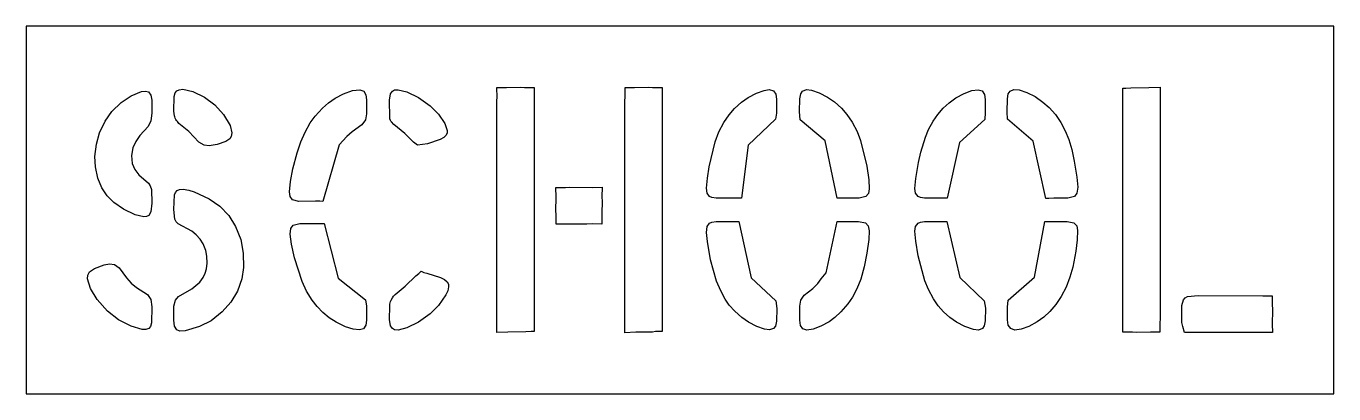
# Model space of a CAD drawing. Header units: inches. Extents: x 0 to 64, y 0 to 18.
import ezdxf

# ---------------------------------------------------------------- set-up
doc = ezdxf.new("R2010")
doc.units = ezdxf.units.IN
doc.header["$MEASUREMENT"] = 0
doc.layers.add('CUT', color=1, linetype='Continuous')

msp = doc.modelspace()

# ---------------------------------------------------------------- linework, layer by layer
at = {"layer": 'CUT'}
for points in [[(0, 0), (64, 0), (64, 18), (0, 18)], [(6.104, 14.621), (6.146, 14.375), (6.151, 13.748), (6.103, 13.366), (5.967, 13.089), (5.556, 12.639), (5.361, 12.36), (5.228, 12.048), (5.159, 11.663), (5.192, 11.281), (5.312, 10.975), (5.514, 10.714), (5.994, 10.308), (6.07, 10.19), (6.127, 10.003), (6.153, 9.331), (6.11, 8.91), (6.001, 8.736), (5.893, 8.685), (5.757, 8.673), (5.338, 8.771), (4.764, 9.043), (4.289, 9.372), (3.963, 9.696), (3.709, 10.078), (3.515, 10.558), (3.396, 11.119), (3.365, 11.619), (3.444, 12.228), (3.595, 12.78), (3.868, 13.353), (4.196, 13.828), (4.65, 14.27), (5.132, 14.584), (5.645, 14.797), (5.836, 14.823), (5.99, 14.781)], [(9.768, 12.352), (9.346, 12.211), (8.961, 12.143), (8.708, 12.17), (8.459, 12.324), (7.969, 12.85), (7.468, 13.241), (7.405, 13.327), (7.365, 13.375), (7.33, 13.427), (7.294, 13.497), (7.272, 13.555), (7.255, 13.616), (7.224, 13.835), (7.243, 14.561), (7.297, 14.738), (7.374, 14.833), (7.483, 14.889), (7.671, 14.91), (8.154, 14.801), (8.722, 14.52), (9.23, 14.143), (9.656, 13.672), (9.979, 13.132), (10.071, 12.777), (10.04, 12.598), (9.968, 12.488)], [(15.325, 12.194), (14.525, 9.421), (14.377, 9.425), (14.154, 9.426), (13.353, 9.422), (13.035, 9.503), (12.917, 9.66), (12.888, 9.897), (12.936, 10.397), (13.054, 11.014), (13.262, 11.793), (13.444, 12.34), (13.65, 12.818), (13.908, 13.269), (14.148, 13.593), (14.499, 13.977), (14.797, 14.249), (15.127, 14.48), (15.537, 14.692), (15.966, 14.847), (16.327, 14.888), (16.522, 14.817), (16.627, 14.642), (16.662, 14.39), (16.659, 13.711), (16.6, 13.407), (16.435, 13.176), (15.952, 12.824), (15.702, 12.59)], [(20.599, 12.757), (20.54, 12.643), (20.439, 12.55), (20.258, 12.452), (19.648, 12.241), (19.156, 12.18), (18.963, 12.319), (18.54, 12.752), (17.998, 13.191), (17.881, 13.309), (17.855, 13.342), (17.829, 13.385), (17.801, 13.464), (17.793, 13.531), (17.79, 14.381), (17.837, 14.68), (17.925, 14.818), (18.029, 14.875), (18.21, 14.89), (18.632, 14.785), (19.198, 14.503), (19.765, 14.104), (20.173, 13.697), (20.498, 13.228), (20.611, 12.888)], [(23.511, 14.993), (24.198, 15.006), (24.383, 14.99), (24.859, 15), (24.859, 3.046), (24.716, 3.051), (24.46, 3.036), (23.571, 3.025), (23.039, 3.009), (23.039, 14.366), (23.051, 14.515), (23.043, 14.994)], [(29.78, 14.993), (30.466, 15.006), (30.651, 14.99), (31.127, 15), (31.127, 3.05), (30.982, 3.052), (30.807, 3.051), (30.648, 3.02), (29.844, 3.022), (29.308, 2.993), (29.308, 14.366), (29.319, 14.515), (29.312, 14.994)], [(36.73, 13.745), (36.668, 13.445), (35.334, 12.169), (35.009, 9.585), (34.86, 9.586), (34.521, 9.578), (33.763, 9.574), (33.566, 9.607), (33.449, 9.66), (33.333, 9.821), (33.304, 10.061), (33.341, 10.564), (33.431, 11.121), (33.717, 12.336), (33.907, 12.819), (34.149, 13.28), (34.407, 13.662), (34.673, 13.965), (35.016, 14.273), (35.342, 14.507), (35.744, 14.723), (36.115, 14.856), (36.369, 14.892), (36.572, 14.837), (36.687, 14.672), (36.729, 14.425)], [(39.555, 14.291), (39.899, 13.983), (40.165, 13.679), (40.425, 13.297), (40.666, 12.835), (40.839, 12.408), (41.143, 11.14), (41.241, 10.481), (41.264, 10.044), (41.219, 9.81), (41.088, 9.653), (40.761, 9.573), (40.074, 9.576), (39.686, 9.575), (39.099, 12.387), (37.875, 13.416), (37.855, 13.821), (37.862, 14.445), (37.908, 14.688), (37.999, 14.823), (38.192, 14.892), (38.443, 14.866), (38.816, 14.737), (39.225, 14.524)], [(46.793, 14.828), (46.903, 14.656), (46.941, 14.404), (46.941, 13.778), (46.92, 13.428), (45.685, 12.308), (45.074, 9.579), (44.926, 9.581), (44.727, 9.577), (43.971, 9.574), (43.772, 9.607), (43.652, 9.661), (43.531, 9.821), (43.5, 10.057), (43.543, 10.547), (43.668, 11.329), (43.788, 11.835), (44.01, 12.558), (44.163, 12.933), (44.383, 13.341), (44.612, 13.675), (44.877, 13.981), (45.177, 14.254), (45.507, 14.489), (45.915, 14.706), (46.289, 14.844), (46.596, 14.89)], [(50.98, 9.574), (50.293, 9.575), (50.052, 9.57), (49.905, 9.563), (49.292, 12.372), (48.032, 13.45), (48.019, 13.809), (48.022, 14.434), (48.066, 14.68), (48.154, 14.82), (48.345, 14.898), (48.597, 14.88), (48.972, 14.759), (49.383, 14.548), (49.762, 14.283), (50.066, 14.016), (50.37, 13.668), (50.633, 13.287), (50.854, 12.879), (51.033, 12.453), (51.178, 11.958), (51.296, 11.396), (51.427, 10.615), (51.463, 10.111), (51.423, 9.817), (51.3, 9.657)], [(55.492, 3.649), (55.481, 3.5), (55.489, 3.021), (55.021, 3.022), (54.334, 3.01), (54.149, 3.026), (53.673, 3.015), (53.673, 14.968), (53.817, 14.964), (54.072, 14.979), (54.953, 14.99), (55.492, 15.007)], [(9.913, 8.73), (10.248, 8.193), (10.501, 7.549), (10.628, 6.879), (10.644, 6.191), (10.559, 5.623), (10.346, 5.027), (10.021, 4.483), (9.601, 4.007), (9.055, 3.582), (8.49, 3.292), (7.778, 3.085), (7.529, 3.076), (7.376, 3.135), (7.265, 3.307), (7.223, 3.612), (7.231, 4.293), (7.302, 4.587), (7.449, 4.765), (8.115, 5.137), (8.499, 5.473), (8.663, 5.703), (8.761, 5.906), (8.826, 6.121), (8.863, 6.401), (8.848, 6.741), (8.788, 7.019), (8.662, 7.336), (8.514, 7.577), (8.328, 7.79), (8.107, 7.967), (7.441, 8.322), (7.343, 8.42), (7.279, 8.544), (7.22, 9.02), (7.256, 9.735), (7.304, 9.859), (7.385, 9.95), (7.499, 10.001), (7.69, 10.017), (7.958, 9.973), (8.23, 9.888), (8.958, 9.55), (9.475, 9.188)], [(26.411, 8.312), (25.935, 8.308), (25.942, 8.78), (25.925, 8.953), (25.934, 9.624), (25.93, 10.104), (26.401, 10.097), (26.568, 10.113), (27.713, 10.107), (28.189, 10.111), (28.177, 9.64), (28.193, 9.409), (28.178, 8.851), (28.176, 8.313), (27.704, 8.32), (27.434, 8.303)], [(12.984, 7.322), (12.919, 7.81), (12.949, 8.096), (13.071, 8.255), (13.39, 8.34), (14.19, 8.339), (14.587, 8.341), (15.268, 5.67), (16.613, 4.599), (16.661, 4.285), (16.661, 3.606), (16.622, 3.358), (16.511, 3.19), (16.312, 3.127), (16.003, 3.161), (15.629, 3.285), (15.169, 3.504), (14.835, 3.722), (14.525, 3.979), (14.243, 4.268), (13.995, 4.587), (13.727, 5.032), (13.502, 5.501), (13.127, 6.655)], [(33.492, 6.565), (33.338, 7.46), (33.296, 7.903), (33.328, 8.195), (33.447, 8.356), (33.565, 8.409), (33.763, 8.441), (34.514, 8.438), (34.734, 8.436), (34.882, 8.438), (35.491, 5.675), (36.694, 4.556), (36.734, 4.179), (36.726, 3.558), (36.677, 3.321), (36.582, 3.194), (36.385, 3.133), (36.132, 3.162), (35.76, 3.292), (35.352, 3.504), (35.022, 3.737), (34.676, 4.043), (34.408, 4.344), (34.212, 4.628), (33.993, 5.035), (33.785, 5.512)], [(39.578, 3.732), (39.297, 3.531), (38.891, 3.311), (38.518, 3.169), (38.211, 3.122), (38.011, 3.183), (37.899, 3.353), (37.86, 3.603), (37.86, 4.285), (37.913, 4.594), (38.071, 4.834), (38.499, 5.165), (38.741, 5.404), (38.912, 5.634), (39.153, 5.92), (39.694, 8.444), (39.84, 8.438), (40.054, 8.437), (40.744, 8.443), (41.076, 8.369), (41.214, 8.218), (41.263, 7.987), (41.244, 7.551), (41.149, 6.884), (41.012, 6.22), (40.844, 5.62), (40.655, 5.143), (40.441, 4.735), (40.214, 4.401), (39.875, 4.007)], [(46.803, 3.194), (46.612, 3.122), (46.363, 3.147), (45.937, 3.296), (45.528, 3.508), (45.199, 3.74), (44.899, 4.011), (44.633, 4.315), (44.405, 4.647), (44.159, 5.106), (43.981, 5.532), (43.662, 6.753), (43.542, 7.472), (43.5, 7.96), (43.531, 8.194), (43.652, 8.355), (43.771, 8.408), (43.97, 8.441), (44.717, 8.439), (44.917, 8.438), (45.065, 8.441), (45.697, 5.694), (46.889, 4.556), (46.945, 4.196), (46.938, 3.574), (46.893, 3.33)], [(48.021, 4.243), (48.058, 4.578), (49.357, 5.713), (49.861, 8.442), (50.008, 8.437), (50.261, 8.436), (50.95, 8.444), (51.28, 8.37), (51.414, 8.221), (51.461, 7.989), (51.445, 7.547), (51.37, 6.986), (51.218, 6.208), (51.084, 5.709), (50.902, 5.223), (50.662, 4.762), (50.4, 4.382), (50.1, 4.031), (49.804, 3.758), (49.476, 3.522), (49.072, 3.3), (48.699, 3.161), (48.39, 3.122), (48.185, 3.191), (48.067, 3.367), (48.022, 3.619)], [(3.479, 4.618), (3.152, 5.16), (3, 5.629), (3.011, 5.818), (3.095, 5.972), (3.339, 6.135), (3.814, 6.309), (4.081, 6.363), (4.322, 6.338), (4.552, 6.17), (4.905, 5.674), (5.137, 5.42), (5.406, 5.206), (5.946, 4.857), (6.098, 4.625), (6.15, 4.261), (6.133, 3.474), (6.083, 3.297), (6.011, 3.204), (5.863, 3.143), (5.672, 3.147), (5.14, 3.312), (4.526, 3.627), (3.979, 4.053)], [(20.282, 5.692), (20.469, 5.6), (20.607, 5.483), (20.663, 5.371), (20.674, 5.239), (20.631, 5.045), (20.54, 4.846), (20.178, 4.326), (19.77, 3.916), (19.202, 3.515), (18.633, 3.231), (18.21, 3.125), (18.028, 3.141), (17.924, 3.198), (17.836, 3.337), (17.789, 3.638), (17.798, 4.297), (17.807, 4.389), (17.819, 4.459), (17.838, 4.528), (17.864, 4.594), (17.924, 4.704), (17.978, 4.775), (18.053, 4.863), (18.551, 5.27), (19.073, 5.783), (19.217, 5.897), (19.326, 5.998), (19.457, 5.947), (19.604, 5.901)], [(60.573, 4.806), (60.983, 4.805), (60.976, 4.404), (61, 4.091), (60.986, 3.407), (60.998, 3.006), (56.693, 3.006), (56.606, 3.291), (56.568, 3.486), (56.568, 4.331), (56.639, 4.61), (56.718, 4.705), (56.832, 4.766), (57.361, 4.82), (60.52, 4.797)]]:
    msp.add_lwpolyline(points, close=True, dxfattribs=at)

doc.saveas('drawing.dxf')
